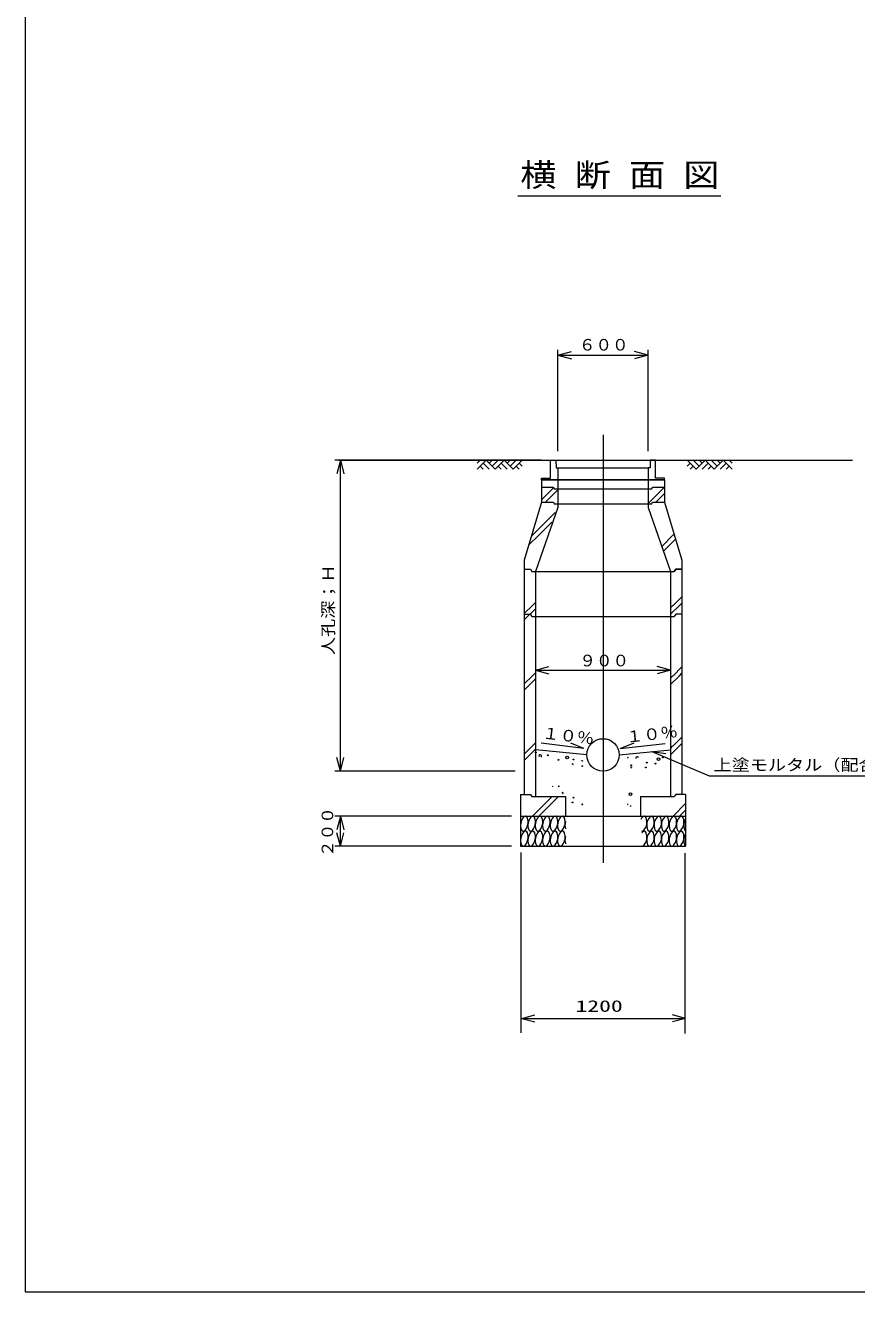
# Model space of a CAD drawing. Units: millimetres on the paper. Extents: x -391 to 405, y -282 to 282.
# Drawn here: x -390.5 to -205.9, y -282 to -0.9 of the extents above; entities that cross this region are included whole.
import ezdxf
from ezdxf.enums import TextEntityAlignment as Align

# ---------------------------------------------------------------- set-up
doc = ezdxf.new("R2010")
doc.units = ezdxf.units.MM
doc.layers.add('0-2__0-2__0-1_レイヤ0', color=7, linetype='Continuous', lineweight=18)
doc.layers.add('0-3__0-3__0-2_レイヤ1', color=7, linetype='Continuous', lineweight=18)
doc.styles.add('ＭＳ ゴシック', font='')
doc.styles.get('ＭＳ ゴシック').set_extended_font_data('MS Gothic')

msp = doc.modelspace()

# ---------------------------------------------------------------- linework, layer by layer
at = {"layer": '0-2__0-2__0-1_レイヤ0'}
for p, q in [((-281.103, -38.802), (-236.05, -38.802)), ((-262.217, -91.796), (-262.217, -186.819)), ((-320.808, -97.468), (-206.833, -97.468)), ((-288.173, -97.468), (-290.173, -99.468)), ((-289.506, -97.468), (-290.173, -98.135)), ((-288.84, -98.135), (-287.506, -99.468)), ((-288.173, -97.468), (-286.173, -99.468)), ((-286.84, -97.468), (-287.506, -98.135)), ((-285.506, -97.468), (-286.84, -98.802)), ((-284.173, -97.468), (-286.173, -99.468)), ((-284.84, -98.135), (-283.506, -99.468)), ((-284.173, -97.468), (-282.173, -99.468)), ((-282.84, -97.468), (-283.506, -98.135)), ((-281.506, -97.468), (-282.84, -98.802)), ((-280.173, -97.468), (-282.173, -99.468)), ((-280.84, -98.135), (-280.173, -98.802)), ((-272.717, -97.468), (-251.717, -97.468)), ((-243.515, -97.468), (-241.515, -99.468)), ((-242.848, -98.135), (-243.515, -98.802)), ((-242.182, -97.468), (-240.848, -98.802)), ((-239.515, -97.468), (-241.515, -99.468)), ((-240.848, -97.468), (-240.182, -98.135)), ((-238.848, -98.135), (-240.182, -99.468)), ((-239.515, -97.468), (-237.515, -99.468)), ((-238.182, -97.468), (-236.848, -98.802)), ((-235.515, -97.468), (-237.515, -99.468)), ((-236.848, -97.468), (-236.182, -98.135)), ((-234.848, -98.135), (-236.182, -99.468)), ((-235.515, -97.468), (-233.515, -99.468)), ((-234.182, -97.468), (-233.515, -98.135)), ((-289.506, -98.802), (-288.84, -99.468)), ((-285.506, -98.802), (-284.84, -99.468)), ((-281.506, -98.802), (-280.84, -99.468)), ((-272.217, -99.135), (-252.217, -99.135)), ((-242.182, -98.802), (-242.848, -99.468)), ((-238.182, -98.802), (-238.848, -99.468)), ((-234.182, -98.802), (-234.848, -99.468)), ((-275.884, -101.802), (-275.884, -103.468)), ((-248.55, -101.802), (-275.884, -101.802)), ((-275.884, -101.802), (-248.55, -101.802)), ((-275.884, -103.468), (-275.884, -106.802)), ((-275.757, -106.132), (-273.158, -103.533)), ((-272.217, -101.802), (-272.217, -103.802)), ((-272.217, -103.802), (-272.217, -107.135)), ((-252.246, -107.135), (-248.55, -103.439)), ((-252.217, -101.802), (-252.217, -103.802)), ((-252.217, -103.802), (-252.217, -107.135)), ((-248.55, -101.802), (-248.55, -103.468)), ((-248.55, -103.468), (-248.55, -106.802)), ((-275.016, -106.802), (-272.217, -104.002)), ((-250.503, -106.802), (-248.55, -104.849)), ((-277.88, -114.104), (-272.87, -109.094)), ((-276.47, -114.104), (-273.575, -111.209)), ((-278.736, -116.351), (-276.489, -114.104)), ((-278.135, -114.34), (-277.899, -114.104)), ((-249.09, -116.515), (-246.679, -114.104)), ((-248.738, -117.573), (-246.116, -114.951)), ((-246.66, -114.104), (-246.436, -113.88)), ((-279.717, -121.635), (-279.717, -131.635)), ((-278.05, -122.135), (-277.217, -122.135)), ((-277.217, -122.135), (-277.217, -132.135)), ((-277.217, -122.135), (-247.217, -122.135)), ((-247.217, -122.135), (-246.384, -122.135)), ((-247.217, -122.135), (-247.217, -132.135)), ((-244.717, -121.635), (-244.717, -131.635)), ((-277.88, -129.695), (-277.217, -129.032)), ((-246.66, -129.695), (-244.717, -127.752)), ((-245.25, -129.695), (-244.717, -129.162)), ((-279.717, -131.513), (-277.899, -129.695)), ((-279.717, -132.923), (-277.217, -130.423)), ((-279.717, -131.635), (-279.717, -171.635)), ((-247.217, -131.643), (-245.269, -129.695)), ((-247.217, -130.233), (-246.679, -129.695)), ((-244.717, -131.635), (-244.717, -171.635)), ((-278.05, -132.135), (-277.217, -132.135)), ((-277.217, -132.135), (-277.217, -172.135)), ((-277.217, -132.135), (-247.217, -132.135)), ((-247.217, -132.135), (-246.384, -132.135)), ((-247.217, -132.135), (-247.217, -172.135)), ((-277.217, -144.071), (-274.217, -143.267)), ((-247.217, -144.071), (-250.217, -143.267)), ((-246.66, -145.286), (-244.717, -143.343)), ((-279.717, -147.104), (-277.899, -145.286)), ((-279.717, -148.514), (-277.217, -146.014)), ((-277.88, -145.286), (-277.217, -144.623)), ((-277.217, -144.071), (-247.217, -144.071)), ((-277.217, -144.071), (-274.217, -144.875)), ((-247.217, -144.071), (-250.217, -144.875)), ((-247.217, -147.234), (-245.269, -145.286)), ((-247.217, -145.824), (-246.679, -145.286)), ((-245.25, -145.286), (-244.717, -144.753)), ((-246.66, -160.877), (-244.717, -158.934)), ((-279.717, -162.695), (-277.899, -160.877)), ((-279.717, -164.105), (-277.217, -161.605)), ((-277.88, -160.877), (-277.217, -160.214)), ((-265.817, -162.868), (-277.229, -161.727)), ((-266.5, -161.425), (-275.952, -160.285)), ((-266.5, -161.425), (-269.367, -160.274)), ((-258.432, -161.446), (-255.271, -160.216)), ((-258.432, -161.446), (-248.407, -160.347)), ((-247.217, -162.825), (-245.269, -160.877)), ((-247.217, -161.415), (-246.679, -160.877)), ((-245.25, -160.877), (-244.717, -160.344)), ((-280.55, -171.635), (-280.55, -176.468)), ((-280.55, -171.635), (-278.35, -171.635)), ((-278.35, -171.635), (-278.05, -172.135)), ((-278.05, -172.135), (-270.55, -172.135)), ((-277.88, -176.468), (-273.547, -172.135)), ((-276.47, -176.468), (-272.137, -172.135)), ((-270.55, -172.135), (-270.55, -176.468)), ((-253.884, -172.135), (-246.384, -172.135)), ((-253.884, -172.135), (-253.884, -176.468)), ((-246.66, -176.468), (-243.884, -173.692)), ((-246.084, -171.635), (-246.384, -172.135)), ((-243.884, -171.635), (-246.084, -171.635)), ((-243.884, -171.635), (-243.884, -176.468)), ((-280.55, -176.468), (-243.884, -176.468)), ((-280.55, -176.468), (-280.55, -183.135)), ((-245.25, -176.468), (-243.884, -175.102)), ((-243.884, -176.468), (-243.884, -183.135)), ((-280.55, -183.135), (-243.884, -183.135)), ((-280.437, -184.547), (-280.437, -224.547)), ((-244.057, -184.685), (-244.057, -224.685)), ((-280.268, -221.356), (-277.371, -220.58)), ((-280.268, -221.356), (-243.878, -221.356)), ((-280.268, -221.356), (-277.371, -222.132)), ((-243.878, -221.356), (-246.776, -220.58)), ((-243.878, -221.356), (-246.776, -222.132))]:
    msp.add_line(p, q, dxfattribs=at)
for points in [[(-275.884, -101.802), (-275.884, -101.468), (-273.884, -101.468), (-273.884, -97.468), (-272.717, -97.468), (-272.65, -99.135), (-272.217, -99.135), (-272.217, -101.802)], [(-248.55, -101.802), (-248.55, -101.468), (-250.55, -101.468), (-250.55, -97.468), (-251.717, -97.468), (-251.784, -99.135), (-252.217, -99.135), (-252.217, -101.802)], [(-275.884, -103.468), (-273.184, -103.468), (-273.05, -103.802), (-251.384, -103.802), (-251.25, -103.468), (-248.55, -103.468)], [(-275.884, -103.468), (-273.184, -103.468), (-273.05, -103.802), (-251.384, -103.802), (-251.25, -103.468), (-248.55, -103.468)], [(-275.884, -106.802), (-279.717, -119.635), (-279.717, -121.635)], [(-275.884, -106.802), (-273.184, -106.802), (-273.05, -107.135), (-251.384, -107.135), (-251.25, -106.802), (-248.55, -106.802)], [(-275.884, -106.802), (-273.184, -106.802), (-273.05, -107.135), (-251.384, -107.135), (-251.25, -106.802), (-248.55, -106.802)], [(-248.55, -106.802), (-244.717, -119.635), (-244.717, -121.635)], [(-272.217, -107.135), (-272.217, -107.968), (-277.217, -122.135)], [(-252.217, -107.135), (-252.217, -107.968), (-247.217, -122.135)], [(-279.717, -121.635), (-278.35, -121.635), (-278.05, -122.135)], [(-279.717, -121.635), (-278.35, -121.635), (-278.05, -122.135), (-246.384, -122.135), (-246.084, -121.635), (-244.717, -121.635)], [(-244.717, -121.635), (-246.084, -121.635), (-246.384, -122.135)], [(-279.717, -131.635), (-278.35, -131.635), (-278.05, -132.135)], [(-244.717, -131.635), (-246.084, -131.635), (-246.384, -132.135)]]:
    msp.add_lwpolyline(points, dxfattribs=at)
for centre, radius in [((-262.217, -162.868), 3.6), ((-277.139, -162.348), 0.1), ((-274.499, -162.943), 0.1), ((-272.117, -163.968), 0.1), ((-270.153, -163.464), 0.3), ((-268.76, -163.884), 0.1), ((-266.815, -165.369), 0.1), ((-255.985, -165.208), 0.1), ((-255.931, -165.657), 0.1), ((-252.71, -165.657), 0.1), ((-252.491, -164.575), 0.1), ((-250.546, -164.794), 0.1), ((-249.875, -163.803), 0.3), ((-248.941, -163.423), 0.1), ((-272.066, -169.844), 0.1), ((-256.144, -171.591), 0.3), ((-268.979, -173.445), 0.1), ((-268.76, -172.363), 0.1), ((-266.815, -173.848), 0.1)]:
    msp.add_circle(centre, radius, dxfattribs=at)
for centre, radius, start, end in [((-276.144, -163.111), 0.3, 296.10996, 217.62199), ((-268.979, -164.966), 0.1, 313.67726, 200.0547), ((-266.815, -164.102), 0.1, 156.35805, 350.24335), ((-256.677, -163.571), 0.1, 36.99717, 176.66617), ((-254.66, -163.56), 0.3, 8.18006, 202.57244), ((-273.644, -169.928), 0.3, 357.38053, 27.92866), ((-271.177, -171.339), 0.1, 268.25528, 185.43994), ((-256.815, -173.848), 0.1, 273.95031, 73.36931), ((-256.093, -174.553), 0.3, 64.72377, 131.53643), ((-277.762, -178.479), 2.765, 139.00637, 200.99363), ((-279.48, -176.985), 0.489, 20.99363, 139.00637), ((-281.606, -177.801), 2.765, 319.00637, 20.99363), ((-276.134, -178.479), 2.765, 139.00637, 200.99363), ((-277.852, -176.985), 0.489, 20.99363, 139.00637), ((-279.978, -177.801), 2.765, 319.00637, 20.99363), ((-274.506, -178.479), 2.765, 139.00637, 200.99363), ((-276.225, -176.985), 0.489, 20.99363, 139.00637), ((-278.35, -177.801), 2.765, 319.00637, 20.99363), ((-272.878, -178.479), 2.765, 139.00637, 200.99363), ((-274.597, -176.985), 0.489, 20.99363, 139.00637), ((-276.722, -177.801), 2.765, 319.00637, 20.99363), ((-271.166, -178.479), 2.765, 139.00637, 200.99363), ((-272.885, -176.985), 0.489, 20.99363, 139.00637), ((-275.01, -177.801), 2.765, 319.00637, 20.99363), ((-269.539, -178.479), 2.765, 139.00637, 200.99363), ((-271.257, -176.985), 0.489, 20.99363, 139.00637), ((-273.382, -177.801), 2.765, 319.00637, 20.99363), ((-251.379, -178.479), 2.765, 139.00637, 152.21296), ((-253.097, -176.985), 0.489, 20.99363, 139.00637), ((-255.222, -177.801), 2.765, 319.00637, 20.99363), ((-249.751, -178.479), 2.765, 139.00637, 200.99363), ((-251.469, -176.985), 0.489, 20.99363, 139.00637), ((-253.595, -177.801), 2.765, 319.00637, 20.99363), ((-248.123, -178.479), 2.765, 139.00637, 200.99363), ((-249.841, -176.985), 0.489, 20.99363, 139.00637), ((-251.967, -177.801), 2.765, 319.00637, 20.99363), ((-246.495, -178.479), 2.765, 139.00637, 200.99363), ((-248.214, -176.985), 0.489, 20.99363, 139.00637), ((-250.339, -177.801), 2.765, 319.00637, 20.99363), ((-244.783, -178.479), 2.765, 139.00637, 200.99363), ((-246.501, -176.985), 0.489, 20.99363, 139.00637), ((-248.627, -177.801), 2.765, 319.00637, 20.99363), ((-243.155, -178.479), 2.765, 139.00637, 200.99363), ((-244.874, -176.985), 0.489, 20.99363, 139.00637), ((-246.999, -177.801), 2.765, 319.00637, 20.99363), ((-241.528, -178.479), 2.765, 148.43145, 200.99363), ((-279.887, -179.294), 0.489, 200.99363, 319.00637), ((-279.48, -180.313), 0.489, 20.99363, 139.00637), ((-278.26, -179.294), 0.489, 200.99363, 319.00637), ((-277.852, -180.313), 0.489, 20.99363, 139.00637), ((-276.632, -179.294), 0.489, 200.99363, 319.00637), ((-276.225, -180.313), 0.489, 20.99363, 139.00637), ((-275.004, -179.294), 0.489, 200.99363, 319.00637), ((-274.597, -180.313), 0.489, 20.99363, 139.00637), ((-273.292, -179.294), 0.489, 200.99363, 319.00637), ((-272.885, -180.313), 0.489, 20.99363, 139.00637), ((-271.664, -179.294), 0.489, 200.99363, 319.00637), ((-271.257, -180.313), 0.489, 20.99363, 139.00637), ((-267.911, -178.479), 2.765, 162.66242, 197.33758), ((-253.504, -179.294), 0.489, 256.58507, 319.00637), ((-253.097, -180.313), 0.489, 20.99363, 139.00637), ((-251.876, -179.294), 0.489, 200.99363, 319.00637), ((-251.469, -180.313), 0.489, 20.99363, 139.00637), ((-250.249, -179.294), 0.489, 200.99363, 319.00637), ((-249.841, -180.313), 0.489, 20.99363, 139.00637), ((-248.621, -179.294), 0.489, 200.99363, 319.00637), ((-248.214, -180.313), 0.489, 20.99363, 139.00637), ((-246.909, -179.294), 0.489, 200.99363, 319.00637), ((-246.501, -180.313), 0.489, 20.99363, 139.00637), ((-245.281, -179.294), 0.489, 200.99363, 319.00637), ((-244.874, -180.313), 0.489, 20.99363, 139.00637), ((-243.653, -179.294), 0.489, 200.99363, 241.8297), ((-277.762, -181.807), 2.765, 139.00637, 200.99363), ((-281.606, -181.129), 2.765, 319.00637, 20.99363), ((-276.134, -181.807), 2.765, 139.00637, 200.99363), ((-279.978, -181.129), 2.765, 319.00637, 20.99363), ((-274.506, -181.807), 2.765, 139.00637, 200.99363), ((-278.35, -181.129), 2.765, 319.00637, 20.99363), ((-272.878, -181.807), 2.765, 139.00637, 200.99363), ((-276.722, -181.129), 2.765, 319.00637, 20.99363), ((-271.166, -181.807), 2.765, 139.00637, 200.99363), ((-275.01, -181.129), 2.765, 319.00637, 20.99363), ((-269.539, -181.807), 2.765, 139.00637, 200.99363), ((-273.382, -181.129), 2.765, 319.00637, 20.99363), ((-267.911, -181.807), 2.765, 162.66242, 197.33758), ((-251.379, -181.807), 2.765, 139.00637, 143.00621), ((-255.222, -181.129), 2.765, 319.00637, 20.99363), ((-249.751, -181.807), 2.765, 139.00637, 200.99363), ((-253.595, -181.129), 2.765, 319.00637, 20.99363), ((-248.123, -181.807), 2.765, 139.00637, 200.99363), ((-251.967, -181.129), 2.765, 319.00637, 20.99363), ((-246.495, -181.807), 2.765, 139.00637, 200.99363), ((-250.339, -181.129), 2.765, 319.00637, 20.99363), ((-244.783, -181.807), 2.765, 139.00637, 200.99363), ((-248.627, -181.129), 2.765, 319.00637, 20.99363), ((-243.155, -181.807), 2.765, 139.00637, 200.99363), ((-246.999, -181.129), 2.765, 319.00637, 20.99363), ((-241.528, -181.807), 2.765, 148.43145, 200.99363), ((-279.887, -182.622), 0.489, 200.99363, 319.00637), ((-278.26, -182.622), 0.489, 200.99363, 319.00637), ((-276.632, -182.622), 0.489, 200.99363, 319.00637), ((-275.004, -182.622), 0.489, 200.99363, 319.00637), ((-273.292, -182.622), 0.489, 200.99363, 319.00637), ((-271.664, -182.622), 0.489, 200.99363, 319.00637), ((-253.504, -182.622), 0.489, 288.30851, 319.00637), ((-251.876, -182.622), 0.489, 200.99363, 319.00637), ((-250.249, -182.622), 0.489, 200.99363, 319.00637), ((-248.621, -182.622), 0.489, 200.99363, 319.00637), ((-246.909, -182.622), 0.489, 200.99363, 319.00637), ((-245.281, -182.622), 0.489, 200.99363, 319.00637), ((-243.653, -182.622), 0.489, 200.99363, 241.8297)]:
    msp.add_arc(centre, radius, start, end, dxfattribs=at)
at = {"layer": '0-3__0-3__0-2_レイヤ1'}
for p, q in [((-272.217, -95.468), (-272.217, -72.935)), ((-252.217, -95.468), (-252.217, -72.935)), ((-272.217, -74.135), (-269.217, -73.331)), ((-272.217, -74.135), (-269.217, -73.331)), ((-272.217, -74.135), (-267.217, -74.135)), ((-272.217, -74.135), (-269.217, -74.939)), ((-272.217, -74.135), (-252.217, -74.135)), ((-272.217, -74.135), (-269.217, -74.939)), ((-252.217, -74.135), (-255.217, -73.331)), ((-252.217, -74.135), (-255.217, -74.939)), ((-252.217, -74.135), (-255.217, -74.939)), ((-275.884, -97.468), (-321.75, -97.468)), ((-320.55, -97.468), (-321.354, -100.468)), ((-320.55, -166.468), (-320.55, -97.468)), ((-320.55, -97.468), (-319.746, -100.468)), ((-258.617, -162.868), (-247.186, -161.725)), ((-251.353, -162.142), (-248.278, -162.574)), ((-251.353, -162.142), (-238.645, -167.534)), ((-320.55, -166.468), (-321.354, -163.468)), ((-320.55, -166.468), (-319.746, -163.468)), ((-281.717, -166.468), (-321.75, -166.468)), ((-238.645, -167.534), (-183.706, -167.534)), ((-282.55, -176.468), (-321.75, -176.468)), ((-320.55, -176.468), (-321.354, -179.468)), ((-320.55, -183.135), (-320.55, -176.468)), ((-320.55, -176.468), (-319.746, -179.468)), ((-320.55, -183.135), (-321.354, -180.135)), ((-320.55, -183.135), (-319.746, -180.135)), ((-282.55, -183.135), (-321.75, -183.135)), ((-390.505, -282.011), (405.495, -282.011))]:
    msp.add_line(p, q, dxfattribs=at)
for points in [[(405.495, 281.989), (-390.505, 281.989), (-390.505, -282.011)], [(-257.217, -74.135), (-252.217, -74.135), (-255.217, -73.331)]]:
    msp.add_lwpolyline(points, dxfattribs=at)

# ---------------------------------------------------------------- texts
at = {"layer": '0-2__0-2__0-1_レイヤ0', "style": 'ＭＳ ゴシック'}
for s, height, width, p in [('横 断 面 図', 5.132, 1.15, (-280.587, -38.261)), ('９００', 2.566, 1.05, (-267.46, -143.982)), ('1200', 2.566, 1.5, (-268.319, -220.669))]:
    msp.add_text(s, height=height, dxfattribs=dict(at, width=width)).set_placement(p, align=Align.BOTTOM_LEFT)
at = {"layer": '0-2__0-2__0-1_レイヤ0', "style": 'ＭＳ ゴシック', "width": 1.1}
for rotation, p in [(353.1, (-275.907, -159.955)), (6.2, (-256.903, -160.943))]:
    msp.add_text('１０％', height=2.566, rotation=rotation, dxfattribs=at).set_placement(p, align=Align.BOTTOM_LEFT)
at = {"layer": '0-3__0-3__0-2_レイヤ1', "style": 'ＭＳ ゴシック'}
for s, width, p in [('６００', 1.05, (-267.568, -73.89)), ('上塗モルタル（配合１：２）', 1.15, (-237.673, -167.143))]:
    msp.add_text(s, height=2.566, dxfattribs=dict(at, width=width)).set_placement(p, align=Align.BOTTOM_LEFT)
for s, width, p in [('人孔深；Ｈ', 1.15, (-321.194, -140.718)), ('２００', 1.05, (-321.367, -185.51))]:
    msp.add_text(s, height=2.566, rotation=90, dxfattribs=dict(at, width=width)).set_placement(p, align=Align.BOTTOM_LEFT)

doc.saveas('drawing.dxf')
